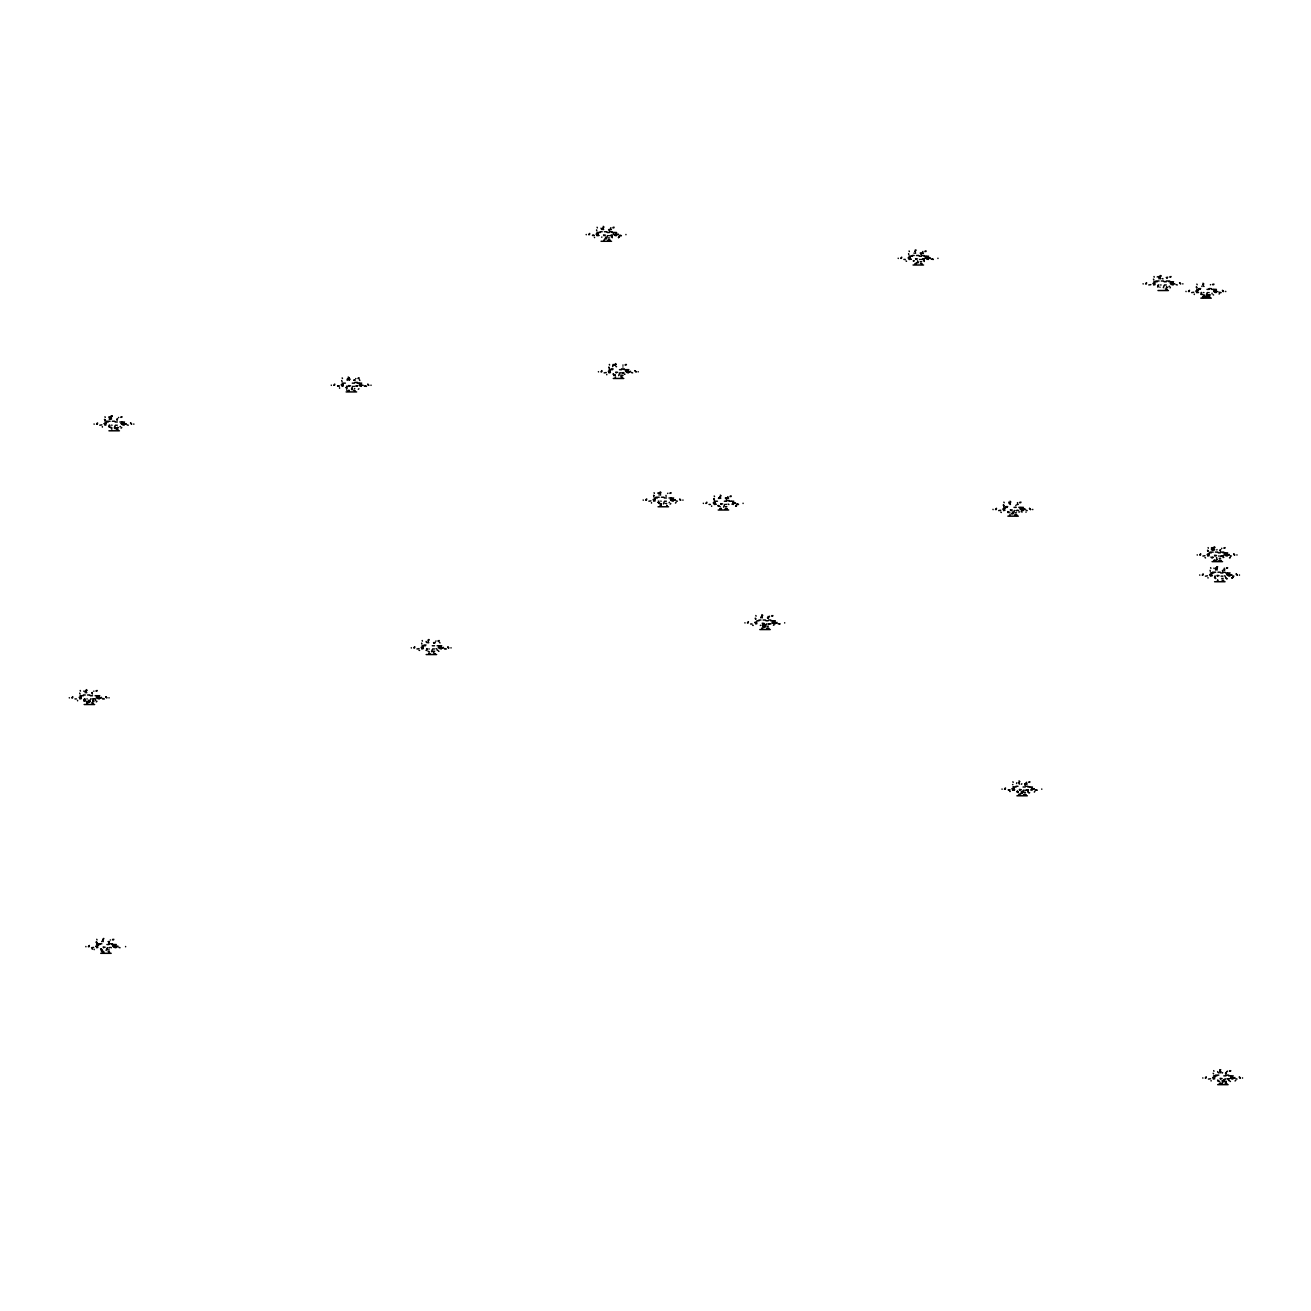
<?xml version="1.0" encoding="UTF-8"?>
<svg xmlns="http://www.w3.org/2000/svg" width="1311" height="1311" viewBox="0 0 1311 1311"><rect width="100%" height="100%" fill="white"/><g stroke="black" fill="none" stroke-linecap="round" stroke-linejoin="round"><path stroke-width="1.5" d="M77.611 700.828L77.529 700.353M94.179 949.639L94.097 949.164M102.405 427.107L102.324 426.632M339.582 388.253L339.5 387.777M594.522 237.602L594.489 237.176M606.764 374.782L606.731 374.356M651.501 503.096L651.485 502.67M711.66 506.341L711.627 505.915M906.524 261.331L905.999 260.905M1001.325 512.486L1000.801 512.044M1010.273 791.434L1009.732 791.483M1194.305 294.467L1194.272 294.041M1205.53 557.945L1205.006 557.519M1208.037 578.053L1208.005 577.627M1211.102 1080.985L1211.085 1080.559M91.557 702.843L91.917 703.007M108.125 951.655L108.485 951.819M116.351 429.123L116.695 429.287M353.544 390.268L353.888 390.432M433.548 652.878L433.908 653.042M608.288 240.454L608.468 239.602L608.32 240.437M620.709 376.781L621.07 376.945M725.425 509.192L725.606 508.357L725.458 509.176M767.017 628.723L767.197 627.887L767.05 628.706M920.469 263.347L920.814 263.511M1015.091 515.338L1015.271 514.486L1015.124 515.321M1024.104 794.974L1024.284 794.138L1024.153 794.958M1165.364 288.862L1165.725 289.043M1208.07 297.318L1208.25 296.483L1208.103 297.318M1219.296 560.797L1219.476 559.961L1219.328 560.78M1221.983 580.068L1222.344 580.232M1225.064 1082.984L1225.408 1083.165M92.262 692.487L91.819 692.798M108.223 941.691L109.534 941.659L108.387 941.593M117.056 418.766L117.679 418.766M354.232 379.895L353.79 380.206M434.252 642.521L433.531 642.685M608.566 229.654L608.714 229.556M726.31 498.36L725.327 498.065L726.31 498M767.902 617.53L767.443 617.842M920.568 253.384L921.387 253.597L920.207 253.039M1024.989 784.142L1024.989 783.765M1220.803 549.604L1220.049 549.965M1225.769 1072.627L1225.982 1073.234M84.297 700.828L85.149 700.418L83.871 700.992L84.101 699.91M1157.908 285.929L1157.679 287.027L1158.514 286.437M97.784 697.894L97.801 696.747L97.145 697.911L96.44 697.19L97.145 697.911M114.352 946.706L114.368 945.559L113.713 946.722L113.008 946.001L113.713 946.722M122.578 424.174L122.595 423.027L121.939 424.19L121.218 423.469L121.939 424.19M359.771 385.319L359.788 384.156L359.116 385.319M439.775 647.929L439.644 646.7L439.136 647.945L438.431 647.224L439.136 647.945M626.937 371.849L625.593 371.144L626.937 371.849L626.953 370.685M671.691 500.163L670.331 499.458C671.92 501.834 672.117 496.918 670.888 500.13M773.424 622.938L772.064 622.233C773.703 624.724 773.654 619.677 772.785 623.086M926.697 258.398L926.566 257.169L926.041 258.414L925.337 257.693L926.041 258.414M1021.498 509.553L1020.155 508.848L1021.498 509.553L1021.515 508.389M1171.592 283.93L1171.46 282.701L1170.952 283.93L1170.248 283.225L1171.1 283.897M1214.478 291.534L1214.347 290.305L1213.675 291.501M1225.703 555.012L1224.343 554.307L1225.703 555.012L1225.719 553.865M1228.21 575.119L1228.079 573.89L1227.571 575.136L1226.867 574.415L1227.571 575.136M1231.291 1078.052L1231.16 1076.823L1230.488 1078.019M109.223 948L109.321 947.443M609.107 235.751L609.058 235.701M726.507 504.342L726.212 504.456M768.082 623.97L768.23 624.102M1025.153 790.156L1025.382 790.484M1209.135 292.566L1208.84 292.582M346.579 389.76L346.825 390.268M108.895 426.19L109.354 427.239C110.698 426.845 109.387 427.501 109.436 426.681M111.173 427.697L111.189 427.419M100.554 948.803L101.717 949.213L101.078 950.344M346.038 387.63L347.104 388.367L346.301 387.712M613.253 373.848L614.269 374.897L613.204 374.192M657.958 502.474L658.859 502.474M718.117 505.718L719.198 505.915L718.362 506.39M718.69 505.915L718.149 505.423M1007.766 511.864L1008.798 511.7M1008.028 512.519L1007.815 511.552M1211.97 557.322L1213.036 557.109M1214.494 577.43L1215.723 578.577L1214.838 577.332M1218.001 1080.936L1217.608 1080.051L1218.788 1081.493M601.896 237.062L601.618 237.176M658.302 502.375L659.187 503.621L658.892 502.506M760.626 625.281L760.347 625.462M913.898 260.807L913.62 260.905M1017.729 791.598L1018.024 792.647L1017.795 791.238M1201.679 293.943L1200.745 293.844M1212.904 557.421L1212.085 558.109M1223.458 557.142L1223.491 557.028M619.349 236.668L618.481 237.602L619.054 236.881M675.476 503.096L676.05 502.375M736.487 505.522L735.635 506.341L736.487 505.423M1026.12 512.077L1025.89 512.126M1034.313 792.123L1034.871 791.402M1219.099 294.074L1219.623 293.254M1230.095 557.585L1230.357 557.028M1232.864 577.233L1232.012 578.053L1232.864 577.135M610.418 229.654L611.401 229.425L610.533 229.228M622.872 366.998L623.004 366.965M727.556 498.409L728.555 498.164L727.671 497.983M922.42 253.4L923.403 253.154L922.42 253.154M1017.221 504.538L1018.221 504.309L1017.336 504.112M1026.234 784.191L1027.234 783.945L1026.349 783.765M1223.933 570.121L1224.933 569.875L1224.048 569.695M761.298 616.76L762.035 616.629M87.411 701.467L87.886 701.959M604.781 238.815L604.65 239.094M763.051 626.527L763.51 627.002M1011.584 513.699L1011.469 513.978M1020.597 793.352L1020.482 793.614M615.301 375.175L613.663 375.487L615.318 375.093M720.198 506.751L720.214 506.652M1009.863 512.88L1009.88 512.798M1202.842 294.877L1202.859 294.778M92.868 700.943L92.606 702.008L93.097 700.779L93.917 701.549M118.236 427.615L117.384 428.287L117.662 427.222M1210.135 294.975L1209.283 295.647L1209.43 294.778M86.395 690.52L86.444 691.094M111.189 416.783L111.992 415.882L111.238 417.373M102.815 940.118L102.75 939.758M102.963 939.315L103.766 938.414L103.012 939.905M348.382 377.929L348.431 378.518M428.386 640.555L428.451 641.128M603.158 228.081L603.093 227.721M615.547 364.458L615.596 365.048M660.302 492.772L660.351 493.362M720.296 496.82L720.231 496.476M762.035 615.564L762.084 616.137M915.307 251.007L915.357 251.597M1009.962 502.965L1010.306 502.834M1018.975 782.601L1018.909 782.241M1160.202 276.539L1160.251 277.129M1202.99 284.405L1203.137 284.749M1214.166 548.424L1214.101 548.08M1216.821 567.745L1216.87 568.335M1219.902 1070.661L1219.951 1071.251M107.371 948.312L107.715 947.673M1224.31 1079.641L1224.654 1079.084M102.651 950.803L102.029 950.229M1210.971 557.109L1211.2 557.552M87.116 690.356L86.28 689.602M349.087 377.765L348.251 377.027M428.271 639.637L429.189 639.637L428.5 640.391M604.01 227.114L603.207 226.344M616.268 364.294L615.433 363.557M661.006 492.608L660.203 491.854M721.165 495.869L720.329 495.116M762.756 615.4L761.92 614.646M915.209 250.09L916.11 250.106L915.422 250.86M1010.83 501.998L1010.027 501.228M1019.843 781.635L1019.04 780.881M1160.923 276.375L1160.088 275.638L1161.005 275.638M1203.809 283.995L1203.006 283.225M1215.035 547.474L1214.199 546.72M1216.739 566.811L1217.624 566.827L1216.936 567.581M1219.804 1069.727L1220.705 1069.76L1220.017 1070.497M101.422 951.655L102.766 951.13M349.906 379.453L349.037 379.453L349.808 378.846M1221.295 1071.906L1220.557 1072.185M1028.266 791.32L1028.299 791.205M1228.489 1080.133L1228.505 1079.985M84.297 700.435L83.986 700.008M1158.105 286.454L1157.793 286.027M109.288 949.951L109.026 950.033M354.707 388.564L354.429 388.646M434.711 651.174L434.449 651.272M609.631 237.914L609.353 237.996M666.627 503.408L666.349 503.49M726.769 506.652L726.507 506.751M768.361 626.183L768.082 626.281M921.633 261.643L921.354 261.741M1016.435 512.798L1016.172 512.88M1025.448 792.434L1025.186 792.532M1166.528 287.175L1166.266 287.256M1220.639 558.257L1220.361 558.355M1223.147 578.364L1222.884 578.462M1226.227 1081.296L1226.096 1082.149L1225.146 1081.477M116.695 419.651L117.171 420.356M109.174 425.141L109.534 426.108L109.845 425.223M84.379 698.861L84.74 699.828L85.051 698.943M92.081 693.126L92.376 694.076M108.862 942.38L108.944 942.888M346.874 386.909L347.022 385.975L346.465 386.991M609.205 230.343L609.287 230.834M658.286 501.13L658.958 501.212M666.119 496.345L665.988 495.394M726.343 499.081L726.425 499.589M921.125 254.58L920.994 253.629M1016.009 505.227L1015.812 505.669M1024.956 785.371L1024.809 784.42M1158.187 284.897L1158.858 284.979M1201.073 292.5L1201.745 292.582M1214.805 576.086L1215.477 576.168M1220.295 551.194L1220 550.243M1222.524 571.252L1222.507 570.367M1225.605 1074.168L1225.588 1073.283M669.577 502.26L669.069 502.67M1212.052 293.222L1212.052 293.861M111.648 429.861L111.927 430.008M86.723 703.581L87.722 703.483L86.755 703.483M103.716 952.458L103.848 951.704M348.857 390.907L349.381 391.137M349.103 391.153L349.267 390.317M604.027 240.503L604.191 239.667M660.76 505.849L661.301 505.98M661.023 505.997L661.186 505.161M720.903 509.094L721.443 509.225M721.181 509.242L721.329 508.406M916.192 263.396L915.733 264.232M1019.86 795.023L1020.007 794.187M1203.842 297.286L1203.318 296.647L1203.727 297.368M1203.809 297.368L1203.973 296.532L1203.514 297.368M1214.74 560.846L1214.953 560.797M1215.199 560.01L1214.805 560.698M1220.377 1083.64L1220.902 1083.869M1220.656 1083.804L1220.787 1083.05M118.695 417.472L118.498 417.472M93.917 691.192L93.704 691.192M110.485 940.003L110.271 940.003M355.887 378.6L355.691 378.6M623.069 365.13L622.856 365.13M727.966 496.705L727.752 496.705M769.541 616.236L769.344 616.236M1167.724 277.211L1167.511 277.211M1221.819 548.309L1221.623 548.309M87.509 702.352L87.673 701.467L87.1 702.368M763.313 626.527L763.133 627.1M97.293 424.19L97.555 422.945L96.572 424.174M72.498 697.911L72.76 696.665L71.777 697.894M89.066 946.722L89.328 945.477L88.345 946.706M334.469 385.319L334.731 384.09L333.764 385.319M414.489 647.945L414.751 646.7L413.768 647.929M589.393 234.669L589.671 233.44L588.688 234.669M601.651 371.849L601.913 370.62L600.93 371.849M646.389 500.179L646.667 498.934L645.684 500.163M706.547 503.424L706.809 502.179L705.826 503.408M748.122 622.954L748.401 621.709L747.417 622.938M901.394 258.414L901.673 257.169L900.69 258.398M996.213 509.553L996.475 508.324L995.491 509.553M1005.226 789.206L1005.488 787.96L1004.505 789.189M1146.306 283.93L1146.568 282.701L1145.585 283.93M1189.192 291.55L1189.454 290.305L1188.471 291.534M1200.417 555.028L1200.679 553.783L1199.696 555.012M1202.924 575.136L1203.187 573.89L1202.203 575.119M1205.989 1078.052L1206.267 1076.823L1205.284 1078.052M347.612 379.534L347.268 378.994M602.814 228.196L602.323 228.835M719.952 496.935L719.46 497.574M1009.355 503.768L1009.88 503.408M1018.893 783.044L1018.631 782.716M1160.137 278.112L1159.711 277.457M121.087 428.156L121.743 427.599M96.293 701.877L96.948 701.319M358.264 389.301L358.919 388.728M438.464 651.174L438.939 651.354M670.167 504.129L670.79 503.621M768.066 616.465L768.738 617.284M1029.004 793.155L1029.643 792.631M1166.249 277.457L1167.232 278.26L1166.806 277.457M1213.199 294.778L1213.593 294.991M1226.719 579.118L1227.325 578.577M1229.997 1081.28L1230.439 1081.46M111.697 425.108L112.041 425.223M86.887 698.927L87.247 698.943M103.487 947.624L103.815 947.755M348.873 386.352L349.218 386.368M428.877 648.961L429.238 648.978M603.814 235.587L604.158 235.701M616.039 372.865L616.399 372.881M660.81 501.081L661.137 501.212M762.527 623.97L762.887 623.987M915.799 259.431L916.16 259.447M1010.617 510.471L1010.961 510.585M1019.647 790.123L1019.974 790.238M1160.694 284.962L1161.054 284.979M1203.58 292.566L1203.94 292.582M1214.805 556.044L1215.166 556.061M1217.345 576.053L1217.673 576.168M1220.394 1079.084L1220.738 1079.1M111.386 417.472L110.993 417.472M349.037 378.01L348.185 378.6M660.498 493.46L660.236 493.215M1217.018 568.417L1216.755 568.187M92.442 698.927L93.032 699.205M914.046 260.905L913.21 260.938M761.56 617.334L761.544 616.465M1170.379 287.355L1170.1 287.912M104.896 420.012L105.617 420.454L104.454 419.405M80.118 694.076L79.66 693.126M97.391 942.97L96.703 942.15M342.089 381.501L341.647 380.551M421.913 644.111L421.65 643.16M596.784 230.802L596.571 229.9M609.041 367.981L608.812 367.08L609.386 367.965M653.566 495.394L654.025 495.607M713.954 499.589L713.708 498.639L714.413 499.688M755.546 619.12L755.3 618.169L755.873 619.071M908.818 254.563L908.572 253.629M1003.62 505.718L1003.374 504.784L1004.062 505.833M1012.6 784.535L1012.862 784.634M1153.926 280.112L1153.467 279.161M1196.566 287.683L1196.353 286.781L1196.927 287.666M1207.792 551.161L1207.578 550.243L1208.152 551.144M1210.315 571.268L1210.086 570.367M1213.609 1073.873L1213.167 1073.283M426.73 649.863L427.042 648.601L426.796 649.551M1235.781 1080.362L1235.077 1080.985M96.227 941.937L96.686 942.888M351.594 388.843L351.905 389.416M613.286 365.376L612.598 366.605M1016.566 783.536L1016.861 782.716M1211.774 549.243L1212.052 548.539M1025.89 783.093L1024.858 784.109L1025.694 784.142M1226.637 1071.939L1226.146 1073.234M111.386 419.127L111.517 418.766M86.592 692.847L86.723 692.487M103.159 941.659L103.29 941.282M348.693 379.895L349.414 380.305M428.599 642.882L428.713 642.521M603.502 229.605L603.617 229.245M615.875 366.424L616.531 366.752M660.498 495.116L660.613 494.739M720.64 498.36L720.771 498M762.232 617.891L762.363 617.53M915.504 253.351L915.619 252.974M1010.306 504.489L1010.437 504.129M1160.399 278.866L1160.53 278.506M1019.319 784.142L1019.45 783.765M1203.416 286.126L1204.072 286.454M1214.51 549.965L1214.641 549.604M1217.018 570.072L1217.149 569.711M1220.099 1072.988L1220.213 1072.627M114.352 427.96L115.122 425.78M89.558 701.68L90.328 699.5M106.125 950.491L106.896 948.295L107.584 949.082M351.528 389.088L352.298 386.909M431.548 651.714L432.319 649.535M606.452 238.438L607.222 236.259M618.71 375.618L619.48 373.438M663.448 503.948L664.218 501.752M723.606 507.193L724.377 505.014M765.198 626.724L765.968 624.544M1013.272 513.322L1014.042 511.143M1163.365 287.699L1164.135 285.519M1014.403 789.976L1012.518 790.222L1014.648 789.714M1022.285 792.975L1023.055 790.779L1023.744 791.565M1206.251 295.319L1207.021 293.14M1223.048 1081.821L1223.818 1079.641L1224.523 1080.411M1021.384 784.257L1021.826 783.765M1216.788 549.915L1217.018 549.604M1222.147 1073.103L1222.606 1072.627M102.651 952.523L102.946 952.392M615.236 377.666L615.547 376.847M720.132 509.225L720.444 508.406L719.805 509.242M761.724 628.772L762.035 627.936M914.668 264.232L915.307 263.396M1009.47 515.387L1010.109 514.551M1202.777 297.368L1203.088 296.532L1202.449 297.368M1018.483 795.023L1019.122 794.187M1213.675 560.846L1214.314 560.01M1219.591 1083.869L1219.902 1083.05L1219.263 1083.886M92.425 949.246L92.032 948.803M101.275 949.213L101.684 949.754M426.009 650.338L426.698 650.453M1008.126 511.749L1008.421 512.06M1016.795 791.5L1017.877 791.697M1218.214 1080.559L1218.624 1081.1M354.953 380.256L354.085 380.305L354.871 379.895M434.875 642.521L434.088 642.914L434.973 642.882M609.795 229.245L609.877 229.605M726.933 498L727.015 498.36M768.525 617.53L767.738 617.923L768.607 617.891M921.797 252.974L921.879 253.351M426.436 642.324L426.124 641.456M601.044 228.196L601.339 229.048M1217.935 1072.431L1217.64 1071.579M111.222 428.14L112.14 428.009M428.517 651.698L429.336 651.764M1008.208 512.601L1008.569 511.749M1201.187 294.598L1201.843 294.057M1017.598 791.402L1017.221 792.237L1017.139 791.402M108.813 416.914L108.862 417.373M613.106 364.425L612.942 365.261M1157.236 276.982L1157.875 276.621M1211.872 547.605L1211.348 548.08M1213.855 568.187L1214.215 568.548M1211.364 549.784L1212.298 548.867M618.481 237.602L619.447 237.029M735.635 506.341L736.585 505.915M1229.489 557.945L1230.324 557.552M1232.012 578.053L1232.963 577.479M116.958 425.223L117.236 425.206M354.134 386.368L354.429 386.352M361.738 385.319L360.738 384.09L361.639 385.319M116.318 946.706L115.319 945.477L116.22 946.722M434.154 648.978L434.449 648.961M441.741 647.929L440.742 646.7L441.66 647.945M621.316 372.881L621.594 372.865M666.054 501.212L666.349 501.195M673.657 500.163L672.658 498.934L673.559 500.179M921.059 259.447L921.354 259.431M928.663 258.398L927.664 257.169L928.565 258.414M1165.971 284.979L1166.266 284.962M1220.344 555.979L1220.574 556.323M1222.589 576.168L1222.868 576.152M1225.654 1079.1L1225.982 1078.789M599.078 235.505L598.177 235.374M626.297 371.849L626.887 370.685M1020.859 509.553L1021.449 508.389M1225.064 555.028L1225.654 553.865M120.759 417.373L121.104 416.783M83.724 691.192L84.084 691.094M95.965 691.094L96.309 690.52M357.952 378.518L358.296 377.929M112.533 939.905L112.844 939.299M612.876 227.868L613.187 227.262M437.956 641.128L438.316 640.555M625.118 365.048L625.462 364.458M657.925 492.903L657.975 493.362M669.872 493.362L670.216 492.772M730.014 496.607L730.358 496.017M924.878 251.597L925.222 251.007M771.605 616.137L771.95 615.564M1019.679 502.752L1019.991 502.146M1169.773 277.129L1170.133 276.539M1212.659 284.749L1212.97 284.126M1028.693 782.388L1029.02 781.782M1223.884 548.211L1224.228 547.637M1226.391 568.335L1226.703 567.712M1229.472 1071.251L1229.816 1070.661M121.694 417.373L122.07 416.783M96.916 691.094L97.276 690.52M358.886 378.518L359.247 377.929M113.467 939.905L113.795 939.299M613.81 227.868L614.089 227.213M438.906 641.128L439.267 640.555M626.068 365.048L626.429 364.458M670.806 493.362L671.134 492.756M730.948 496.607L731.325 496.017M925.812 251.597L926.172 251.007M772.54 616.137L772.9 615.564M1020.613 502.752L1020.99 502.162M1170.723 277.129L1171.084 276.539M1213.593 284.749L1213.953 284.159M1029.643 782.388L1029.922 781.749M1224.818 548.211L1225.179 547.637M1227.342 568.335L1227.62 567.679M1230.406 1071.251L1230.767 1070.661M109.206 419.176L110.501 419.094L109.485 418.75M718.461 498.409L719.772 498.327L718.739 497.983M1212.331 550.014L1213.625 549.932L1212.609 549.588M107.928 950.033L107.977 949.951M608.255 237.996L608.32 237.914M620.513 375.175L620.562 375.093M725.409 506.751L725.458 506.652M920.256 261.741L920.322 261.643M767.001 626.281L767.05 626.183M1015.075 512.88L1015.124 512.798M1208.054 294.877L1208.103 294.778M1024.088 792.532L1024.137 792.434M1219.279 558.355L1219.328 558.257M1221.786 578.462L1221.836 578.364M1224.851 1081.378L1224.9 1081.296M111.992 415.882L111.107 415.866M85.182 692.487L85.215 692.847M347.153 379.895L347.186 380.256M101.75 941.282L101.783 941.659M602.077 229.245L602.11 229.605M427.173 642.521L427.206 642.882M659.072 494.739L659.105 495.116M914.078 252.974L914.111 253.351M760.806 617.53L760.839 617.891M1158.99 278.506L1159.022 278.866M1201.876 286.126L1201.892 286.486M1215.608 569.711L1215.641 570.072M1218.673 1072.627L1218.706 1072.988M720.935 504.374L721.296 504.456M1023.367 509.553L1023.809 508.848L1022.465 509.586C1025.005 510.012 1020.499 506.783 1023.465 509.553L1023.137 509.618M1227.571 555.028L1228.014 554.307L1226.67 555.061C1229.21 555.471 1224.703 552.242 1227.67 555.012L1227.342 555.077M110.157 417.373L109.911 416.767M86.215 691.192L85.231 691.307L86.182 690.963M659.269 493.362L659.023 492.756M1159.17 277.129L1158.99 276.474M1213.15 548.424L1213.085 547.572M1215.789 568.335L1215.526 567.745M1208.332 294.975L1209.561 294.582M1205.546 296.647L1205.661 296.483M1216.887 559.961L1216.624 560.125M1222.36 1083.165L1222.475 1082.984M348.07 391.137L348.365 390.317M659.99 505.98L660.302 505.161M609.549 371.849C611.368 368.637 609.615 373.651 608.943 371.144L609.484 371.849M714.446 503.408L715.364 502.26L714.38 503.424L713.84 502.703L714.38 503.424M756.037 622.938C757.774 620.005 756.07 624.675 755.431 622.233L755.972 622.954M1154.204 283.93C1155.941 280.996 1154.254 285.651 1153.598 283.225L1154.155 283.93M1004.111 509.553L1004.963 508.324L1004.046 509.553L1003.505 508.848L1004.111 509.553L1002.915 508.996L1004.21 509.7M1208.316 555.012L1209.168 553.783L1208.25 555.028L1207.71 554.307L1208.25 555.028M103.946 423.65L104.929 423.977M133.837 424.24L133.82 423.977M79.152 697.37L80.135 697.698M341.909 385.385L341.155 384.795L342.122 385.123M109.042 697.96L109.026 697.698M371.029 385.385L371.013 385.123M596.833 234.735L596.112 234.112L597.046 234.472M625.953 234.735L625.937 234.472M96.49 946.771L95.752 946.181L96.703 946.509M125.61 946.771L125.594 946.509M609.074 371.914L608.353 371.292L609.287 371.652M638.195 371.914L638.178 371.652M421.913 647.995L421.175 647.421L422.142 647.732M451.05 647.995L451.017 647.732M653.828 500.228L653.107 499.606L654.042 499.966M682.949 500.228L682.933 499.966M908.834 258.464L908.113 257.857L909.047 258.201M937.955 258.464L937.939 258.201M743.091 503.473L743.075 503.211M755.562 623.004L754.808 622.43L755.775 622.741M784.683 623.004L784.666 622.741M1153.729 283.995L1152.992 283.405L1153.959 283.733M1182.85 283.995L1182.833 283.733M1196.615 291.599L1195.894 290.993L1196.828 291.353M1032.757 509.618L1032.74 509.356M1225.736 291.599L1225.719 291.353M1012.649 789.255L1011.928 788.632L1012.862 788.993M1207.841 555.077L1207.12 554.471L1208.054 554.815M1210.348 575.185L1209.627 574.579L1210.561 574.939M1041.77 789.255L1041.753 788.993M1236.961 555.077L1236.945 554.815M1239.469 575.185L1239.452 574.939M1213.429 1078.117L1212.708 1077.495L1213.642 1077.855M1242.549 1078.117L1242.533 1077.855M359.853 380.469L359.345 379.666M440.004 642.931L439.365 642.292M114.794 427.747L114.975 428.648M89.607 702.057L90 701.467M104.962 416.767L105.257 417.373M342.155 377.912L342.45 378.518M80.168 690.487L80.463 691.094M597.079 227.262L597.374 227.868M96.735 939.299L97.03 939.905M609.32 364.425L609.615 365.048M422.175 640.522L422.453 641.128M654.074 492.756L654.369 493.362M909.08 250.991L909.375 251.597M714.216 496L714.511 496.607M755.808 615.531L756.103 616.137M1153.975 276.523L1154.27 277.129M1003.882 502.146L1004.177 502.752M1196.861 284.126L1197.156 284.749M1208.087 547.605L1208.381 548.211M1012.895 781.782L1013.19 782.388M1210.594 567.712L1210.889 568.335M1213.675 1070.645L1213.97 1071.251M713.954 499.278L714.167 499.589M1003.62 505.407L1003.833 505.718M125.561 424.223L126.217 423.65L125.299 423.977M100.767 697.944L101.422 697.37L100.505 697.698M442.757 647.978L443.413 647.405L442.495 647.732M776.391 622.987L777.062 622.414L776.128 622.741M1174.902 283.897L1174.312 283.733M1234.257 1078.101L1234.929 1077.527L1233.995 1077.855M124.217 424.24L124.463 423.977M361.41 385.385L361.656 385.123M99.439 697.96L99.685 697.698M616.334 234.735L616.58 234.472M628.575 371.914L628.838 371.652M115.991 946.771L116.253 946.509M441.43 647.995L441.676 647.732M673.33 500.228L673.575 499.966M928.335 258.464L928.581 258.201M733.472 503.473L733.734 503.211M774.67 622.397L775.309 622.741M1173.247 283.995L1173.492 283.733M1216.116 291.599L1216.362 291.353M1229.849 575.185L1230.111 574.939M1032.167 789.255L1032.412 788.993M1232.93 1078.117L1233.176 1077.855M418.996 650.223L419.569 650.436M752.645 625.232L753.219 625.445M96.44 942.052L96.473 942.871M653.779 495.509L653.812 496.328M614.253 364.458L614.384 365.261M1008.814 502.162L1008.946 502.965M623.036 375.52L621.611 375.175M1167.691 287.601L1166.675 286.978M610.615 227.95L610.893 227.721M435.711 641.226L435.989 640.997M922.616 251.696L922.895 251.466M667.61 493.46L667.889 493.215M1210.397 284.831L1210.676 284.602M1017.418 502.834L1017.697 502.605M1224.13 568.417L1224.408 568.187M1026.431 782.487L1026.71 782.241M1227.211 1071.333L1227.489 1071.103M362.655 385.385L363.081 385.287M617.579 234.735L618.3 234.112L617.399 234.472M629.837 371.914L630.575 371.324L629.657 371.652M929.581 258.464L930.335 257.874L929.401 258.201M674.575 500.228L675.329 499.638L674.395 499.966M117.253 946.771L117.99 946.181L117.072 946.509M734.734 503.473L735.471 502.883L734.553 503.211M1217.378 291.599L1217.788 291.501M1024.399 509.618L1025.136 509.029L1024.219 509.356M1228.604 555.077L1229.341 554.487L1228.407 554.815M1231.111 575.185L1231.848 574.611L1230.931 574.939M1034.15 788.665L1033.232 788.993L1034.15 788.665M1210.512 576.168L1212.446 575.644M1162.169 278.587L1163.037 278.866M115.483 427.632L116.138 428.615M615.367 365.13L615.334 364.9M915.111 251.696L915.094 251.466M428.205 641.226L428.173 640.997M1160.022 277.211L1159.989 276.982M761.838 616.236L761.822 616.006M1202.892 284.831L1202.875 284.602M1219.705 1071.333L1219.689 1071.103M612.139 236.767L612.286 237.717L612.188 236.717M924.058 260.61L924.288 261.446L924.239 260.512M1225.687 577.282L1225.801 578.184L1225.572 577.332M1027.955 791.287L1028.103 792.237L1028.021 791.238M1159.973 277.785L1159.104 277.604M1216.592 568.99L1215.723 568.81M622.627 373.438L623.217 372.537M94.867 698.927L95.687 698.861M436.071 648.634L436.858 648.978M728.113 504.112L728.916 504.44M110.632 947.411L111.435 947.738M771.13 623.643L770.491 623.987C768.59 623.184 768.475 625.036 769.704 623.643M1017.778 510.241L1018.565 510.585M1223.278 555.536C1220.803 556.7 1220.508 555.766 1223.327 555.848M1224.49 575.824L1225.293 576.168M114.958 427.419L114.712 428.287M99.767 425.206L101.848 424.879M604.125 372.881L606.206 372.537M903.885 259.431L905.278 259.431M74.973 698.927L76.382 698.927M648.879 501.195L650.944 500.868M1148.78 284.962L1150.861 284.634M709.022 504.44L710.415 504.44M416.964 648.978L419.045 648.634M1191.666 292.582L1193.747 292.238M750.613 623.987L752.006 623.987M91.541 947.738L93.622 947.411M998.687 510.585L1000.768 510.241M1202.892 556.044L1204.973 555.717M1205.399 576.168L1207.48 575.824M1208.48 1079.084L1210.545 1078.756M916.34 262.954L918.224 262.184M764.477 624.544L762.248 625.314L764.542 625.642M119.973 426.681L120.628 426.517M624.331 374.356L624.986 374.192M1168.986 286.437L1169.641 286.273M95.179 700.418L95.834 700.238M437.825 650.272L437.137 650.141M1018.893 512.06L1019.548 511.896M1223.097 557.519L1223.753 557.355M1228.669 1080.559L1229.341 1080.395M598.488 235.374L596.997 235.701M104.88 425.206L106.06 424.879M1153.598 284.962L1155.089 284.634M1198.549 292.5L1196.468 292.582M607.599 235.701L608.058 235.636M919.601 259.447L920.06 259.431M115.483 425.223L115.942 425.141M352.659 386.368L353.134 386.352M619.841 372.881L620.3 372.865M1164.496 284.979L1164.971 284.962M1207.382 292.582L1207.841 292.566M664.579 501.212L665.054 501.13M724.737 504.456L725.196 504.374M1014.403 510.585L1014.861 510.52M90.688 698.943L91.147 698.927M432.679 648.978L433.154 648.961M766.329 623.987L766.788 623.97M1218.607 556.061L1219.066 556.044M1221.115 576.168L1221.573 576.086M1023.416 790.238L1023.875 790.156M86.444 701.86L87.345 701.729M610.254 235.701L610.942 235.636M922.256 259.447L922.944 259.365M93.36 698.943L94.048 698.861M1026.087 790.238L1026.775 790.156M586.279 234.735L586.181 234.472M898.281 258.464L898.182 258.201M1143.176 283.995L1143.094 283.733M1186.062 291.599L1185.963 291.353M598.521 371.914L598.422 371.652M331.339 385.385L331.257 385.123M94.163 424.24L94.064 423.977M643.275 500.228L643.177 499.966M703.417 503.473L703.319 503.211M993.082 509.618L992.984 509.356M1197.287 555.077L1197.189 554.815M1199.794 575.185L1199.696 574.939M745.009 623.004L744.91 622.741M411.359 647.995L411.277 647.732M69.368 697.96L69.286 697.698M1002.096 789.255L1002.014 788.993M85.936 946.771L85.838 946.509M1202.875 1078.117L1202.777 1077.855M1179.572 282.766L1180.719 283.93L1179.638 282.766M1223.048 291.55L1222.442 290.305L1223.605 291.534M368.342 385.319L367.736 384.09L368.883 385.319M130.559 423.027L131.706 424.174L130.608 423.027M680.262 500.179L679.655 499.016L680.819 500.163M1234.274 555.028L1233.667 553.783L1234.831 555.012M434.252 642.882L433.81 642.832M448.362 647.945L447.756 646.782L448.903 647.929M105.765 696.747L106.912 697.894L105.83 696.747M1239.862 1078.052L1239.256 1076.888L1240.419 1078.052M600.176 231.736L602.175 231.736M604.42 231.736L606.796 231.736M609.828 231.736L612.09 231.736M596.931 232.489L597.832 232.489M598.16 232.489L600.307 232.489M607.222 232.489L609.435 232.489M611.991 232.489L613.876 232.489M614.203 232.489L616.629 232.489M601.061 241.273L611.532 241.273M912.177 255.481L914.177 255.481M916.422 255.481L918.798 255.481M921.83 255.481L924.091 255.481M908.933 256.219L909.834 256.219M910.162 256.219L912.309 256.219M919.224 256.219L921.436 256.219M923.993 256.219L925.877 256.219M926.205 256.219L928.63 256.219M910.178 259.103L911.079 259.234M908.998 259.431L911.03 259.234M913.062 265.002L923.534 265.002M1155.794 280.996L1159.071 280.996M1161.333 280.996L1163.709 280.996M1166.2 280.996L1169.723 280.996M1153.844 281.75L1157.22 281.75M1164.119 281.75L1166.331 281.75M1168.904 281.75L1170.772 281.75M1171.116 281.75L1173.525 281.75M1198.68 288.617L1200.663 288.617M1209.07 288.617L1211.282 288.617M1196.714 289.37L1200.089 289.37M1207.005 289.37L1209.217 289.37M1211.774 289.37L1213.658 289.37M1214.002 289.37L1216.411 289.37M1157.974 290.534L1168.429 290.534M1221.164 292.582L1219.001 292.238M1200.843 298.154L1211.315 298.154M611.139 368.915L613.122 368.915M621.529 368.915L624.331 368.915M609.173 369.669L612.548 369.669M619.464 369.669L621.676 369.669M624.249 369.669L626.117 369.669M626.461 369.669L628.87 369.669M610.434 372.537L608.927 372.881M622.594 372.881L624.02 372.881M613.302 378.453L623.774 378.453M354.904 382.386L357.444 382.386M342.007 383.14L345.383 383.14M352.298 383.14L354.511 383.14M357.067 383.14L358.952 383.14M359.28 383.14L361.689 383.14M343.253 386.024L342.073 386.352M346.137 391.923L356.608 391.923M106.781 421.257L110.058 421.257M112.32 421.257L114.68 421.257M104.814 421.995L108.19 421.995M115.106 421.995L117.318 421.995M119.875 421.995L121.759 421.995M122.103 421.995L124.512 421.995M108.944 430.795L119.416 430.795M655.877 497.23L659.171 497.23M661.416 497.23L663.923 497.23M653.927 497.983L657.303 497.983M664.218 497.983L666.43 497.983M668.987 497.983L670.871 497.983M671.199 497.983L673.625 497.983M726.425 500.491L729.227 500.491M655.172 500.868L653.681 501.195M714.069 501.228L717.445 501.228M724.36 501.228L726.573 501.228M729.145 501.228L731.014 501.228M731.358 501.228L733.767 501.228M715.331 504.112L716.232 504.243L714.134 504.44M1005.701 506.62L1007.684 506.62M658.056 506.767L668.528 506.767M1003.734 507.373L1007.11 507.373M1014.026 507.373L1016.238 507.373M1018.811 507.373L1020.679 507.373M1021.023 507.373L1023.432 507.373M718.199 510.012L728.67 510.012M1004.996 510.241L1003.489 510.585M1007.864 516.157L1018.336 516.157M1209.906 552.095L1213.183 552.095M1215.428 552.095L1217.804 552.095M1220.836 552.095L1223.835 552.095M1209.168 552.832L1211.315 552.832M1218.23 552.832L1220.443 552.832M1222.999 552.832L1224.884 552.832M1225.228 552.832L1227.637 552.832M1209.184 555.717L1207.693 556.044M1212.069 561.632L1222.54 561.632M1212.413 572.202L1215.69 572.202M1217.952 572.202L1220.312 572.202M1222.802 572.202L1225.015 572.202M1210.446 572.956L1211.364 572.956M1211.675 572.956L1213.822 572.956M1220.738 572.956L1222.95 572.956M1225.523 572.956L1227.391 572.956M1227.735 572.956L1230.144 572.956M1214.576 581.74L1225.048 581.74M758.905 620.021L760.904 620.021M763.149 620.021L765.526 620.021M768.557 620.021L770.819 620.021M756.889 620.775L759.036 620.775M765.952 620.775L768.164 620.775M770.721 620.775L772.605 620.775M772.949 620.775L775.358 620.775M756.906 623.643L755.726 623.987M759.79 629.559L770.262 629.559M423.977 645.012L425.977 645.012M422.027 645.766L425.403 645.766M432.302 645.766L434.515 645.766M437.087 645.766L438.972 645.766M439.3 645.766L441.709 645.766M423.273 648.634L421.781 648.978M445.298 648.634L444.298 648.634L446.461 648.978M426.157 654.55L436.612 654.55M83.281 694.977L85.264 694.977M87.526 694.977L89.902 694.977M80.037 695.731L83.396 695.731M90.312 695.731L92.524 695.731M95.097 695.731L96.965 695.731M97.309 695.731L99.718 695.731M81.282 698.599L79.791 698.927M103.29 698.599L102.307 698.599L104.47 698.927M84.166 704.515L94.621 704.515M1016.009 786.272L1017.991 786.272M1025.644 786.272L1027.906 786.272M1012.764 787.01L1013.665 787.01M1013.977 787.01L1016.123 787.01M1023.039 787.01L1025.251 787.01M1027.824 787.01L1029.692 787.01M1030.036 787.01L1032.445 787.01M1016.894 795.793L1027.349 795.793M98.554 943.773L101.832 943.773M108.944 943.773L112.484 943.773M96.588 944.526L99.964 944.526M106.879 944.526L109.092 944.526M111.664 944.526L113.533 944.526M113.877 944.526L116.286 944.526M97.85 947.411L96.653 947.738M100.718 953.31L111.189 953.31M1215.477 1075.118L1218.771 1075.118M1226.424 1075.118L1228.686 1075.118M1213.527 1075.872L1214.428 1075.872M1214.756 1075.872L1216.903 1075.872M1223.818 1075.872L1226.031 1075.872M1228.587 1075.872L1230.472 1075.872M1230.8 1075.872L1233.225 1075.872M1214.773 1078.756L1213.281 1079.084M1217.657 1084.656L1228.128 1084.656M610.32 240.503L609.664 239.667M922.321 264.232L921.666 263.396M1166.724 289.518L1167.216 289.764M1210.102 297.368L1209.463 296.532M622.135 377.519L622.561 377.683M355.396 391.153L354.74 390.317M118.203 430.008L117.564 429.172M1016.697 515.223L1017.123 515.387M666.873 505.849L667.315 505.997M726.982 509.094L727.458 509.242M1220.902 560.698L1221.328 560.846M1223.835 580.953L1223.196 580.117M769.049 628.772L768.41 627.936M434.924 653.615L435.399 653.763M92.917 703.483L93.409 703.728M1025.71 794.876L1026.136 795.023M109.567 952.523L109.337 951.704M1226.44 1083.722L1226.916 1083.886M1208.021 295.991L1207.873 295.122M1016.304 510.7L1016.369 510.848M915.537 258.66L917.52 258.923M603.535 234.931L605.518 235.193M615.777 372.111L617.76 372.357M348.611 385.581L350.594 385.844M1010.339 509.815L1012.321 510.061M1214.543 555.274L1216.526 555.536M720.673 503.67L722.656 503.932M1217.05 575.398L1219.033 575.644M762.265 623.217L764.247 623.462M1019.352 789.451L1021.335 789.714M1220.131 1078.314L1222.114 1078.576M103.192 946.968L105.175 947.23M1206.775 295.991L1206.677 295.122M352.069 389.76L351.971 388.892M1214.543 292.238L1216.067 292.582M1171.673 284.634L1173.198 284.962M926.762 259.103L928.286 259.431M614.761 235.374L616.285 235.701M627.002 372.537L628.526 372.881M1021.564 510.241L1023.088 510.585M1225.769 555.717L1227.293 556.044M359.837 386.024L361.361 386.352M1228.276 575.824L1229.8 576.168M731.899 504.112L733.423 504.44M671.756 500.868L673.28 501.195M122.644 424.879L124.168 425.206M773.49 623.643L775.014 623.987M439.857 648.634L441.381 648.978M1030.577 789.894L1032.118 790.222M97.85 698.599L99.39 698.927M1231.357 1078.756L1232.881 1079.084M114.418 947.411L115.942 947.738M1176.114 284.634L1177.294 284.962M932.203 259.103L933.383 259.431L931.203 259.103M620.201 235.374L621.381 235.701L619.202 235.374M631.46 372.537L632.639 372.881M1230.226 555.717L1231.39 556.044M1026.021 510.241L1027.185 510.585M1232.733 575.824L1233.897 576.168M365.277 386.024L366.457 386.352L364.278 386.024M737.339 504.112L738.519 504.44L736.356 504.112M676.197 500.868L677.377 501.195M127.101 424.879L128.265 425.206M778.931 623.643L780.111 623.987L777.931 623.643M1036.018 789.894L1037.198 790.222L1035.034 789.894M1235.798 1078.756L1236.978 1079.084M118.875 947.411L120.038 947.738M714.184 503.211L713.25 502.867L713.971 503.473M614.695 234.669L613.335 233.964L614.04 234.669M1021.285 511.651L1022.138 512.044M773.424 625.216L773.965 625.15M433.171 651.518L433.662 652.403M115.974 427.747L116.466 428.648M764.018 624.544L764.739 627.494M1166.577 288.928L1166.806 289.747M1220.688 560.01L1220.918 560.829M1226.26 1083.05L1226.506 1083.869M1016.484 514.551L1016.713 515.37M1025.497 794.187L1025.726 795.007M726.818 508.406L727.048 509.225M666.66 505.161L666.906 505.98M621.922 376.847L622.151 377.666M92.77 702.893L92.999 703.712M1016.975 510.208L1017.057 510.585M1216.526 557.388L1217.018 559.568M1222.114 1080.411L1222.589 1082.607M1012.321 511.913L1012.813 514.092M917.52 260.774L917.995 262.954M1021.335 791.565L1021.826 793.745M605.518 237.029L606.01 239.208M88.607 700.271L89.099 702.45M1204.104 295.122L1204.039 295.991L1204.104 295.122M86.149 701.238L86.165 701.139M110.943 427.517L110.96 427.419M428.14 651.272L428.156 651.174M660.039 503.49L660.072 503.408M1159.956 287.256L1159.973 287.175M1219.64 1081.378L1219.672 1081.296M1217.706 580.117L1217.558 580.953L1217.706 580.117M428.746 653.517L429.713 653.517L428.746 653.517M660.416 503.932L661.252 503.998L660.416 503.932M123.545 422.945L124.545 424.174L123.545 422.945M98.751 696.665L99.751 697.894L98.751 696.665M615.662 233.44L616.662 234.669L615.662 233.44M627.903 370.62L628.903 371.849L627.903 370.62M732.8 502.179L733.799 503.408L732.8 502.179M774.391 621.709L775.391 622.938L774.391 621.709M1172.558 282.701L1173.558 283.93L1172.558 282.701M1215.444 290.305L1216.444 291.534L1215.444 290.305M1031.478 787.96L1032.478 789.189L1031.478 787.96M1229.177 573.89L1230.177 575.119L1229.177 573.89M1232.258 1076.823L1233.258 1078.052L1232.258 1076.823M433.4 651.174L433.351 651.272M665.3 503.408L665.251 503.49M106.109 423.027L105.29 424.322L104.585 423.469L105.191 424.174L106.109 423.027M81.331 696.747L80.495 698.042L79.791 697.19L80.397 697.894L81.315 696.747M343.302 384.156L342.482 385.467L341.778 384.615L342.368 385.319L343.302 384.172M598.226 233.505L597.406 234.816L596.702 233.964L597.308 234.669L598.226 233.505M97.883 945.559L96.965 946.706L97.883 945.559M423.322 646.782L422.486 648.076L421.781 647.224L422.388 647.929L423.306 646.782M655.221 499.016L654.304 500.163L655.221 499.016M910.227 257.251L909.408 258.546L908.703 257.693L909.31 258.398L910.227 257.251M1198.008 290.386L1197.189 291.681L1196.484 290.829L1197.09 291.534L1198.008 290.386M1014.058 788.042L1013.124 789.189L1014.042 788.042M1211.741 573.972L1210.922 575.267L1210.217 574.415L1210.823 575.119L1211.741 573.972M1214.822 1076.888L1214.002 1078.199L1213.298 1077.347L1213.904 1078.052L1214.822 1076.888M610.975 235.374L612.401 235.374L610.975 235.374M356.051 386.024L357.477 386.024L356.051 386.024M922.977 259.103L924.402 259.103L922.977 259.103M1026.808 789.894L1028.217 789.894L1026.808 789.894M1227.571 1078.756L1228.997 1078.756L1227.571 1078.756M762.789 628.69L762.838 628.723M592.556 235.374L593.965 235.374L592.556 235.374M337.632 386.024L339.025 386.024L337.632 386.024M1008.388 789.894L1009.781 789.894L1008.388 789.894M634.966 370.685L636.064 371.849L634.966 370.685M1029.528 508.389L1030.626 509.553L1029.528 508.389M1236.24 573.972L1237.338 575.119L1236.24 573.972M1206.022 297.368L1205.727 296.532L1206.022 297.368"/></g></svg>
